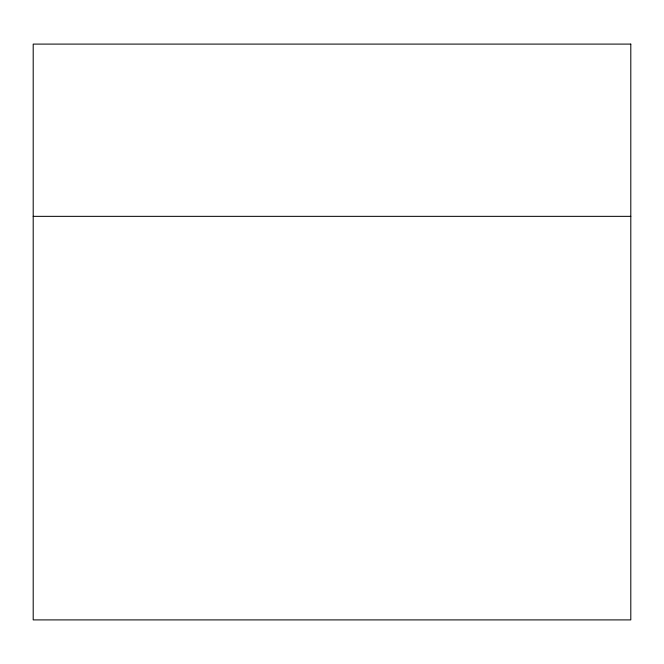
<?xml version="1.0" encoding="UTF-8"?>
<svg xmlns="http://www.w3.org/2000/svg" width="664" height="664" viewBox="0 0 664 664"><rect width="100%" height="100%" fill="white"/><g stroke="black" fill="none" stroke-linecap="round" stroke-linejoin="round"><path stroke-width="1" d="M33.2 216.348L630.8 216.348M630.8 44.098L33.2 44.098L33.2 619.902L630.8 619.902L630.8 44.098"/></g></svg>
